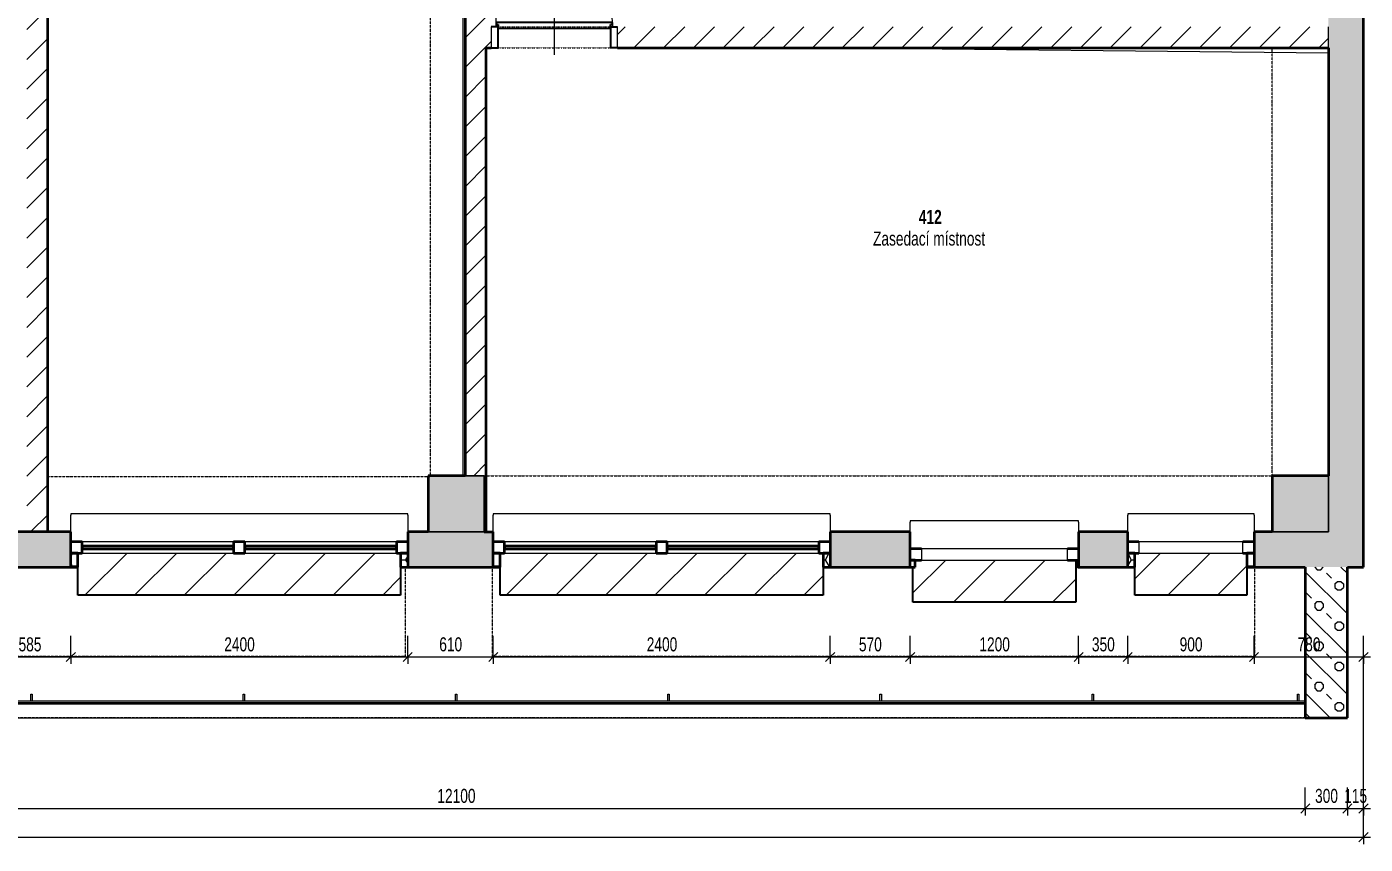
# Model space of a CAD drawing. Header units: millimetres. Extents: x 46521 to 257780, y -45352 to 20466.
# Drawn here: x 86866 to 96402, y -30944 to -25119 of the extents above; entities that cross this region are included whole.
import ezdxf

# ---------------------------------------------------------------- set-up
doc = ezdxf.new("R2010")
doc.units = ezdxf.units.MM
doc.linetypes.add('Dash dot dot', pattern=[5, 2, -1, 0, -1, 0, -1])
doc.linetypes.add('Čerchovaná se dvěma tečkami', pattern=[2.59, 1, -0.53, 0, -0.53, 0, -0.53])
for name, color, linetype, lineweight in [('A-ANNO-DIMS', 211, 'Continuous', 9), ('A-ANNO-DIMS-50', 211, 'Continuous', 9), ('A-AREA-IDEN', 2, 'Continuous', 9), ('A-DETL', 90, 'Continuous', 13), ('A-DOOR', 31, 'Continuous', 13), ('A-DOOR-FRAM', 31, 'Continuous', 25), ('A-FLOR', 192, 'Continuous', 13), ('A-FLOR-HRAL', 11, 'Continuous', 13), ('A-GENM', 13, 'Continuous', 13), ('A-GLAZ', 151, 'Continuous', 13), ('A-WALL', 113, 'Continuous', 13), ('A-WALL-PATT', 111, 'Continuous', 35), ('Q-SPCQ', 91, 'Continuous', 13), ('S-COLS', 52, 'Continuous', 13)]:
    doc.layers.add(name, color=color, linetype=linetype, lineweight=lineweight)
doc.styles.add('Arial_2', font='arial.ttf', dxfattribs={"width": 0.7, "height": 100})
doc.styles.add('Arial_B', font='arialbd.ttf', dxfattribs={"width": 0.7, "height": 100})
doc.dimstyles.new('Vnitřní_-_průhledné', dxfattribs={"dimscale": 304.8, "dimtxt": 102.02594, "dimasz": 0.213255, "dimexe": 0.164042, "dimexo": 0.0625, "dimgap": 0.032808, "dimtad": 1, "dimdec": 0, "dimrnd": 5, "dimzin": 0, "dimdsep": 46, "dimtxsty": 'Arial_2', "dimblk1": 'OBLIQUE', "dimblk2": 'OBLIQUE', "dimsah": 1, "dimcen": 0.09, "dimdle": 0.164042, "dimazin": 0, "dimtfac": 1, "dimtdec": 4, "dimtix": 1, "dimtmove": 0, "dimatfit": 3, "dimfxl": 0.492126, "dimfxlon": 1, "dimtvp": 1, "dimtolj": 1, "dimtzin": 0, "dimarcsym": 2})
pattern_1 = [(45, (0, 0), (-106.06602, 106.06602), [])]

# ---------------------------------------------------------------- blocks, each defined once
blk = doc.blocks.new('Zábradlí - 50x10mm-980415-2NP_DEMOLICE B')
at = {"layer": 'A-FLOR-HRAL', "color": 41}
for p, q in [((25, 5), (-25, 5)), ((-25, 5), (-25, -5)), ((-25, -5), (25, -5))]:
    blk.add_line(p, q, dxfattribs=at)
blk = doc.blocks.new('Zábradlí - 50x10mm-980461-2NP_DEMOLICE B')
at = {"layer": 'A-FLOR-HRAL', "color": 41}
for p, q in [((25, 5), (-25, 5)), ((-25, 5), (-25, -5)), ((-25, -5), (25, -5))]:
    blk.add_line(p, q, dxfattribs=at)
blk = doc.blocks.new('Zábradlí - Zábradlí-1110734-2NP_DEMOLICE B')
at = {"layer": 'A-FLOR-HRAL', "color": 41}
for p, q in [((95974.6, -29924.5), (83874.6, -29924.5)), ((83874.6, -29934.5), (95974.6, -29934.5)), ((83874.6, -29944.5), (95974.6, -29944.5))]:
    blk.add_line(p, q, dxfattribs=at)
at = {"extrusion": (0, 0, -1), "zscale": -1, "rotation": 269.9999999999998}
for name, p in [('Zábradlí - 50x10mm-980461-2NP_DEMOLICE B', (-86899.6, -29899.5)), ('Zábradlí - 50x10mm-980461-2NP_DEMOLICE B', (-88412.1, -29899.5)), ('Zábradlí - 50x10mm-980461-2NP_DEMOLICE B', (-89924.6, -29899.5)), ('Zábradlí - 50x10mm-980461-2NP_DEMOLICE B', (-91437.1, -29899.5)), ('Zábradlí - 50x10mm-980461-2NP_DEMOLICE B', (-92949.6, -29899.5)), ('Zábradlí - 50x10mm-980461-2NP_DEMOLICE B', (-94462.1, -29899.5)), ('Zábradlí - 50x10mm-980415-2NP_DEMOLICE B', (-95924.6, -29899.5))]:
    blk.add_blockref(name, p, dxfattribs=at)
blk = doc.blocks.new('OKNO_2k_nadsvetlik - OKNO_2k_nadsvetlik 2400 x 1850-1972466-2NP_DEMOLICE B')
at = {"layer": 'A-GLAZ'}
h = blk.add_hatch(dxfattribs=at)
h.set_pattern_fill('FP_50', color=256, style=0, pattern_type=2)
h.set_pattern_definition([(180, (88379.626, -28844.283), (-75, -43.3), [50, -100]), (240, (88329.626, -28844.283), (-0.0011, -86.601905), [50, -100]), (120, (88329.626, -28844.283), (-74.9989, 43.301905), [50, -100])])
h.paths.add_polyline_path([(-1200, 126), (-1200, 25), (-1150, 25), (-1150, 126)])
h.paths.add_polyline_path([(1150, 126), (1150, 25), (1200, 25), (1200, 126)])
at = {"layer": 'A-GLAZ', "lineweight": 35}
for p, q in [((-1150, 126), (-1200, 126)), ((-1200, 126), (-1200, 125)), ((-1150, 25), (-1150, 126)), ((1150, 126), (1150, 25)), ((1200, 126), (1150, 126)), ((1200, 125), (1200, 126)), ((-1200, 25), (-1150, 25)), ((-1120, 25), (-1200, 25)), ((-1120, -55), (-1120, 25)), ((40, 25), (-40, 25)), ((-40, 25), (-40, -55)), ((40, -55), (40, 25)), ((1200, 25), (1120, 25)), ((1120, 25), (1120, -55)), ((1150, 25), (1200, 25)), ((-1200, -55), (-1120, -55)), ((-40, -5), (-1120, -5)), ((-1120, -5), (-1120, -25)), ((-1120, -25), (-40, -25)), ((-40, -25), (-40, -5)), ((-40, -55), (40, -55)), ((1120, -5), (40, -5)), ((40, -5), (40, -25)), ((40, -25), (1120, -25)), ((1120, -25), (1120, -5)), ((1120, -55), (1200, -55))]:
    blk.add_line(p, q, dxfattribs=at)
at = {"layer": 'A-GLAZ'}
for p, q in [((-40, 25), (-1120, 25)), ((1120, 25), (40, 25)), ((-1120, -55), (-40, -55)), ((40, -55), (1120, -55))]:
    blk.add_line(p, q, dxfattribs=at)
blk = doc.blocks.new('parapet s nosem_vnitní - parapet s nosem_vnitní-1280305-2NP_DEMOLICE B')
at = {"layer": 'A-GENM'}
for p, q in [((-1200, -190), (-1200, -70)), ((1200, -70), (1200, -190)), ((-1200, -190), (-1200, -200)), ((1200, -200), (1200, -190)), ((-1200, -200), (1200, -200))]:
    blk.add_line(p, q, dxfattribs=at)
blk = doc.blocks.new('parapet_ext - parapet_ext-V21-2NP_DEMOLICE B')
at = {"layer": 'Q-SPCQ'}
h = blk.add_hatch(dxfattribs=at)
h.set_pattern_fill('FP_51', color=41, style=0, pattern_type=2)
h.set_pattern_definition([(225, (88379.63, -28869.28), (176.7767, -176.7767), [])])
h.paths.add_polyline_path([(-1150, 300), (-1150, 0), (1150, 0), (1150, 300), (-1120, 300)])
at = {"layer": 'Q-SPCQ', "color": 51, "lineweight": 25}
for p, q in [((-1150, 101), (-1150, 300)), ((-1150, 300), (1150, 300)), ((1150, 300), (1150, 101))]:
    blk.add_line(p, q, dxfattribs=at)
blk = doc.blocks.new('OKNO_2k_nadsvetlik - OKNO_2k_nadsvetlik 2400 x 1850-V22-2NP_DEMOLICE B')
at = {"layer": 'A-GLAZ'}
h = blk.add_hatch(dxfattribs=at)
h.set_pattern_fill('FP_52', color=256, style=0, pattern_type=2)
h.set_pattern_definition([(180, (91389.626, -28844.283), (-75, -43.3), [50, -100]), (240, (91339.626, -28844.283), (-0.0011, -86.601905), [50, -100]), (120, (91339.626, -28844.283), (-74.9989, 43.301905), [50, -100])])
h.paths.add_polyline_path([(-1200, 126), (-1200, 25), (-1150, 25), (-1150, 126)])
h.paths.add_polyline_path([(1150, 126), (1150, 25), (1200, 25), (1200, 126)])
at = {"layer": 'A-GLAZ', "lineweight": 35}
for p, q in [((-1150, 126), (-1200, 126)), ((-1200, 126), (-1200, 125)), ((-1150, 25), (-1150, 126)), ((1150, 126), (1150, 25)), ((1200, 126), (1150, 126)), ((1200, 125), (1200, 126)), ((-1200, 25), (-1150, 25)), ((-1120, 25), (-1200, 25)), ((-1120, -55), (-1120, 25)), ((40, 25), (-40, 25)), ((-40, 25), (-40, -55)), ((40, -55), (40, 25)), ((1200, 25), (1120, 25)), ((1120, 25), (1120, -55)), ((1150, 25), (1200, 25)), ((-1200, -55), (-1120, -55)), ((-40, -5), (-1120, -5)), ((-1120, -5), (-1120, -25)), ((-1120, -25), (-40, -25)), ((-40, -25), (-40, -5)), ((-40, -55), (40, -55)), ((1120, -5), (40, -5)), ((40, -5), (40, -25)), ((40, -25), (1120, -25)), ((1120, -25), (1120, -5)), ((1120, -55), (1200, -55))]:
    blk.add_line(p, q, dxfattribs=at)
at = {"layer": 'A-GLAZ'}
for p, q in [((-40, 25), (-1120, 25)), ((1120, 25), (40, 25)), ((-1120, -55), (-40, -55)), ((40, -55), (1120, -55))]:
    blk.add_line(p, q, dxfattribs=at)
blk = doc.blocks.new('parapet_ext - parapet_ext-V23-2NP_DEMOLICE B')
at = {"layer": 'Q-SPCQ'}
h = blk.add_hatch(dxfattribs=at)
h.set_pattern_fill('FP_53', color=41, style=0, pattern_type=2)
h.set_pattern_definition([(225, (91389.63, -28869.28), (176.7767, -176.7767), [])])
h.paths.add_polyline_path([(-1150, 300), (-1150, 0), (1150, 0), (1150, 300), (-1120, 300)])
at = {"layer": 'Q-SPCQ', "color": 51, "lineweight": 25}
for p, q in [((-1150, 101), (-1150, 300)), ((-1150, 300), (1150, 300)), ((1150, 300), (1150, 101))]:
    blk.add_line(p, q, dxfattribs=at)
blk = doc.blocks.new('OKNO_1k_nadsvetlik - OKNO_1k_nadsvetlik_900 x 2600-1969451-2NP_DEMOLICE B')
at = {"layer": 'A-GLAZ'}
h = blk.add_hatch(dxfattribs=at)
h.set_pattern_fill('FP_54', color=256, style=0, pattern_type=2)
h.set_pattern_definition([(180, (95159.626, -28844.283), (-75, -43.3), [50, -100]), (240, (95109.626, -28844.283), (-0.0011, -86.601905), [50, -100]), (120, (95109.626, -28844.283), (-74.9989, 43.301905), [50, -100])])
h.paths.add_polyline_path([(-450, 126), (-450, 25), (-400, 25), (-400, 126)])
h.paths.add_polyline_path([(450, 126), (400, 126), (400, 25), (450, 25), (450, 125)])
at = {"layer": 'A-GLAZ', "lineweight": 35}
for p, q in [((-400, 126), (-450, 126)), ((-450, 126), (-450, 125)), ((-400, 25), (-400, 126)), ((400, 126), (400, 25)), ((450, 126), (400, 126)), ((450, 125), (450, 126)), ((-450, 25), (-400, 25)), ((-370, 25), (-450, 25)), ((450, 25), (370, 25)), ((400, 25), (450, 25)), ((-450, -55), (-370, -55)), ((370, -55), (450, -55))]:
    blk.add_line(p, q, dxfattribs=at)
at = {"layer": 'A-GLAZ'}
for p, q in [((370, 25), (-370, 25)), ((-370, 25), (-370, -55)), ((370, -55), (370, 25)), ((-370, -55), (370, -55))]:
    blk.add_line(p, q, dxfattribs=at)
blk = doc.blocks.new('parapet s nosem_vnitní - parapet s nosem_vnitní-1280301-2NP_DEMOLICE B')
at = {"layer": 'A-GENM'}
for p, q in [((-450, -190), (-450, -70)), ((450, -70), (450, -190)), ((-450, -190), (-450, -200)), ((450, -200), (450, -190)), ((-450, -200), (450, -200))]:
    blk.add_line(p, q, dxfattribs=at)
blk = doc.blocks.new('parapet_ext - parapet_ext-1802001-2NP_DEMOLICE B')
at = {"layer": 'Q-SPCQ'}
h = blk.add_hatch(dxfattribs=at)
h.set_pattern_fill('FP_55', color=41, style=0, pattern_type=2)
h.set_pattern_definition([(225, (95159.63, -28869.28), (176.7767, -176.7767), [])])
h.paths.add_polyline_path([(71.5, 300), (-400, 300), (-400, 0), (400, 0), (400, 300)])
at = {"layer": 'Q-SPCQ', "color": 51, "lineweight": 25}
for p, q in [((-400, 101), (-400, 300)), ((-400, 300), (400, 300)), ((400, 300), (400, 101))]:
    blk.add_line(p, q, dxfattribs=at)
blk = doc.blocks.new('OKNO_1k_nadsvetlik - OKNO_1k_nadsvetlik_1200 x 1850-1969511-2NP_DEMOLICE B')
at = {"layer": 'A-GLAZ'}
h = blk.add_hatch(dxfattribs=at)
h.set_pattern_fill('FP_56', color=256, style=0, pattern_type=2)
h.set_pattern_definition([(180, (93759.626, -28844.283), (-75, -43.3), [50, -100]), (240, (93709.626, -28844.283), (-0.0011, -86.601905), [50, -100]), (120, (93709.626, -28844.283), (-74.9989, 43.301905), [50, -100])])
h.paths.add_polyline_path([(-600, 126), (-600, 75), (-595, 75), (-595, 126)])
h.paths.add_polyline_path([(600, 126), (565, 126), (565, 75), (600, 75), (600, 125)])
at = {"layer": 'A-GLAZ', "lineweight": 35}
for p, q in [((-595, 126), (-600, 126)), ((-600, 126), (-600, 125)), ((-595, 75), (-595, 126)), ((565, 126), (565, 75)), ((600, 126), (565, 126)), ((600, 125), (600, 126)), ((-600, 75), (-595, 75)), ((-520, 75), (-600, 75)), ((600, 75), (520, 75)), ((565, 75), (600, 75)), ((-600, -5), (-520, -5)), ((520, -5), (600, -5))]:
    blk.add_line(p, q, dxfattribs=at)
at = {"layer": 'A-GLAZ'}
for p, q in [((-580, 126), (-595, 126)), ((520, 75), (-520, 75)), ((-520, 75), (-520, -5)), ((520, -5), (520, 75)), ((-520, -5), (520, -5))]:
    blk.add_line(p, q, dxfattribs=at)
blk = doc.blocks.new('parapet s nosem_vnitní - parapet s nosem_vnitní-1280356-2NP_DEMOLICE B')
at = {"layer": 'A-GENM'}
for p, q in [((-600, -190), (-600, -120)), ((-600, -190), (-600, -200)), ((600, -120), (600, -190)), ((600, -200), (600, -190)), ((-600, -200), (600, -200))]:
    blk.add_line(p, q, dxfattribs=at)
blk = doc.blocks.new('parapet_ext - parapet_ext-1802177-2NP_DEMOLICE B')
at = {"layer": 'Q-SPCQ'}
h = blk.add_hatch(dxfattribs=at)
h.set_pattern_fill('FP_57', color=41, style=0, pattern_type=2)
h.set_pattern_definition([(225, (93759.63, -28919.28), (176.7767, -176.7767), [])])
h.paths.add_polyline_path([(565, 300), (-580, 300), (-580, 0), (565, 0), (565, 51), (580, 51), (580, 300)])
at = {"layer": 'Q-SPCQ', "color": 51, "lineweight": 25}
for p, q in [((-580, 0), (-580, 300)), ((-580, 300), (580, 300)), ((580, 300), (580, 51))]:
    blk.add_line(p, q, dxfattribs=at)
blk = doc.blocks.new('DVERE_1k_oblozka - DD03_01_800x1970_koupelna-1549508-2NP_DEMOLICE B')
at = {"layer": 'A-DOOR'}
for p, q in [((0, -127.9), (0, 972.1)), ((-415, 72.1), (-415, 932.1)), ((305, 102.1), (-305, 102.1)), ((415, 102.1), (415, 72.1)), ((-400, 72.1), (-450, 72.1)), ((-450, 72.1), (-450, -77.9)), ((-400, -77.9), (-400, 72.1)), ((450, 72.1), (400, 72.1)), ((400, 72.1), (400, -77.9)), ((450, -77.9), (450, 72.1)), ((-450, -77.9), (-400, -77.9)), ((400, -77.9), (450, -77.9))]:
    blk.add_line(p, q, dxfattribs=at)
at = {"layer": 'A-DOOR', "lineweight": 25}
for p, q in [((415, 102.1), (-415, 102.1)), ((-415, 102.1), (-415, 87.1)), ((415, 87.1), (415, 102.1)), ((-415, 87.1), (-400, 87.1)), ((-400, 87.1), (-400, 72.1)), ((-400, 62.1), (400, 62.1)), ((400, 72.1), (400, 87.1)), ((400, 87.1), (415, 87.1))]:
    blk.add_line(p, q, dxfattribs=at)
at = {"layer": 'A-DOOR', "linetype": 'Čerchovaná se dvěma tečkami'}
for p, q in [((-400, 72.1), (400, 72.1)), ((-400, -77.9), (400, -77.9))]:
    blk.add_line(p, q, dxfattribs=at)
at = {"layer": 'A-DOOR'}
blk.add_arc((-415, 102.1), 830, 360, 90, dxfattribs=at)
at = {"layer": 'A-DOOR-FRAM'}
for p, q in [((-400, 72.1), (-450, 72.1)), ((-400, -77.9), (-400, 72.1)), ((400, 72.1), (400, -77.9)), ((400, 72.1), (450, 72.1)), ((-450, -77.9), (-400, -77.9)), ((450, -77.9), (400, -77.9))]:
    blk.add_line(p, q, dxfattribs=at)
blk = doc.blocks.new('DIMBLOCK44-2NP_DEMOLICE B')
at = {"layer": 'A-ANNO-DIMS-50'}
for p, q in [((86594.6, -29609.8), (86594.6, -29459.8)), ((87179.6, -29609.8), (87179.6, -29459.8)), ((86594.6, -29609.8), (87179.6, -29609.8)), ((86594.6, -29609.8), (86594.6, -29659.8)), ((87179.6, -29609.8), (87179.6, -29659.8))]:
    blk.add_line(p, q, dxfattribs=at)
at = {"layer": 'A-ANNO-DIMS-50', "lineweight": 18}
for p, q in [((86594.6, -29609.8), (86562.1, -29642.3)), ((86594.6, -29609.8), (86627.1, -29577.3)), ((87179.6, -29609.8), (87147.1, -29642.3)), ((87179.6, -29609.8), (87212.1, -29577.3))]:
    blk.add_line(p, q, dxfattribs=at)
at = {"layer": 'A-ANNO-DIMS-50', "color": 0, "insert": (86807.1, -29469.9), "char_height": 100, "width": 192.123, "attachment_point": 1, "line_spacing_factor": 0.941778, "style": 'Arial_2'}
blk.add_mtext('585', dxfattribs=at)
blk = doc.blocks.new('_Oblique')
at = {"color": 0, "linetype": 'ByBlock', "lineweight": -2}
blk.add_line((-0.5, -0.5), (0.5, 0.5), dxfattribs=at)
blk = doc.blocks.new('DIMBLOCK45-2NP_DEMOLICE B')
at = {"layer": 'A-ANNO-DIMS-50'}
for p, q in [((87179.6, -29609.8), (87179.6, -29459.8)), ((89579.6, -29609.8), (89579.6, -29459.8)), ((87179.6, -29609.8), (89579.6, -29609.8)), ((87179.6, -29609.8), (87179.6, -29659.8)), ((89579.6, -29609.8), (89579.6, -29659.8))]:
    blk.add_line(p, q, dxfattribs=at)
at = {"layer": 'A-ANNO-DIMS-50', "lineweight": 18}
for p, q in [((87179.6, -29609.8), (87147.1, -29642.3)), ((87179.6, -29609.8), (87212.1, -29577.3)), ((89579.6, -29609.8), (89547.1, -29642.3)), ((89579.6, -29609.8), (89612.1, -29577.3))]:
    blk.add_line(p, q, dxfattribs=at)
at = {"layer": 'A-ANNO-DIMS-50', "color": 0, "insert": (88272.9, -29469.9), "char_height": 100, "width": 256.164, "attachment_point": 1, "line_spacing_factor": 0.941778, "style": 'Arial_2'}
blk.add_mtext('2400', dxfattribs=at)
blk = doc.blocks.new('DIMBLOCK46-2NP_DEMOLICE B')
at = {"layer": 'A-ANNO-DIMS-50'}
for p, q in [((89579.6, -29609.8), (89579.6, -29459.8)), ((90189.6, -29609.8), (90189.6, -29459.8)), ((89579.6, -29609.8), (90189.6, -29609.8)), ((89579.6, -29609.8), (89579.6, -29659.8)), ((90189.6, -29609.8), (90189.6, -29659.8))]:
    blk.add_line(p, q, dxfattribs=at)
at = {"layer": 'A-ANNO-DIMS-50', "lineweight": 18}
for p, q in [((89579.6, -29609.8), (89547.1, -29642.3)), ((89579.6, -29609.8), (89612.1, -29577.3)), ((90189.6, -29609.8), (90157.1, -29642.3)), ((90189.6, -29609.8), (90222.1, -29577.3))]:
    blk.add_line(p, q, dxfattribs=at)
at = {"layer": 'A-ANNO-DIMS-50', "color": 0, "insert": (89804.6, -29469.9), "char_height": 100, "width": 192.123, "attachment_point": 1, "line_spacing_factor": 0.941778, "style": 'Arial_2'}
blk.add_mtext('610', dxfattribs=at)
blk = doc.blocks.new('DIMBLOCK47-2NP_DEMOLICE B')
at = {"layer": 'A-ANNO-DIMS-50'}
for p, q in [((90189.6, -29609.8), (90189.6, -29459.8)), ((92589.6, -29609.8), (92589.6, -29459.8)), ((90189.6, -29609.8), (92589.6, -29609.8)), ((90189.6, -29609.8), (90189.6, -29659.8)), ((92589.6, -29609.8), (92589.6, -29659.8))]:
    blk.add_line(p, q, dxfattribs=at)
at = {"layer": 'A-ANNO-DIMS-50', "lineweight": 18}
for p, q in [((90189.6, -29609.8), (90157.1, -29642.3)), ((90189.6, -29609.8), (90222.1, -29577.3)), ((92589.6, -29609.8), (92557.1, -29642.3)), ((92589.6, -29609.8), (92622.1, -29577.3))]:
    blk.add_line(p, q, dxfattribs=at)
at = {"layer": 'A-ANNO-DIMS-50', "color": 0, "insert": (91282.9, -29469.9), "char_height": 100, "width": 256.164, "attachment_point": 1, "line_spacing_factor": 0.941778, "style": 'Arial_2'}
blk.add_mtext('2400', dxfattribs=at)
blk = doc.blocks.new('DIMBLOCK48-2NP_DEMOLICE B')
at = {"layer": 'A-ANNO-DIMS-50'}
for p, q in [((92589.6, -29609.8), (92589.6, -29459.8)), ((93159.6, -29609.8), (93159.6, -29459.8)), ((92589.6, -29609.8), (93159.6, -29609.8)), ((92589.6, -29609.8), (92589.6, -29659.8)), ((93159.6, -29609.8), (93159.6, -29659.8))]:
    blk.add_line(p, q, dxfattribs=at)
at = {"layer": 'A-ANNO-DIMS-50', "lineweight": 18}
for p, q in [((92589.6, -29609.8), (92557.1, -29642.3)), ((92589.6, -29609.8), (92622.1, -29577.3)), ((93159.6, -29609.8), (93127.1, -29642.3)), ((93159.6, -29609.8), (93192.1, -29577.3))]:
    blk.add_line(p, q, dxfattribs=at)
at = {"layer": 'A-ANNO-DIMS-50', "color": 0, "insert": (92794.6, -29469.9), "char_height": 100, "width": 192.123, "attachment_point": 1, "line_spacing_factor": 0.941778, "style": 'Arial_2'}
blk.add_mtext('570', dxfattribs=at)
blk = doc.blocks.new('DIMBLOCK49-2NP_DEMOLICE B')
at = {"layer": 'A-ANNO-DIMS-50'}
for p, q in [((93159.6, -29609.8), (93159.6, -29459.8)), ((94359.6, -29609.8), (94359.6, -29459.8)), ((93159.6, -29609.8), (94359.6, -29609.8)), ((93159.6, -29609.8), (93159.6, -29659.8)), ((94359.6, -29609.8), (94359.6, -29659.8))]:
    blk.add_line(p, q, dxfattribs=at)
at = {"layer": 'A-ANNO-DIMS-50', "lineweight": 18}
for p, q in [((93159.6, -29609.8), (93127.1, -29642.3)), ((93159.6, -29609.8), (93192.1, -29577.3)), ((94359.6, -29609.8), (94327.1, -29642.3)), ((94359.6, -29609.8), (94392.1, -29577.3))]:
    blk.add_line(p, q, dxfattribs=at)
at = {"layer": 'A-ANNO-DIMS-50', "color": 0, "insert": (93652.9, -29469.9), "char_height": 100, "width": 256.164, "attachment_point": 1, "line_spacing_factor": 0.941778, "style": 'Arial_2'}
blk.add_mtext('1200', dxfattribs=at)
blk = doc.blocks.new('DIMBLOCK50-2NP_DEMOLICE B')
at = {"layer": 'A-ANNO-DIMS-50'}
for p, q in [((94359.6, -29609.8), (94359.6, -29459.8)), ((94709.6, -29609.8), (94709.6, -29459.8)), ((94359.6, -29609.8), (94709.6, -29609.8)), ((94359.6, -29609.8), (94359.6, -29659.8)), ((94709.6, -29609.8), (94709.6, -29659.8))]:
    blk.add_line(p, q, dxfattribs=at)
at = {"layer": 'A-ANNO-DIMS-50', "lineweight": 18}
for p, q in [((94359.6, -29609.8), (94327.1, -29642.3)), ((94359.6, -29609.8), (94392.1, -29577.3)), ((94709.6, -29609.8), (94677.1, -29642.3)), ((94709.6, -29609.8), (94742.1, -29577.3))]:
    blk.add_line(p, q, dxfattribs=at)
at = {"layer": 'A-ANNO-DIMS-50', "color": 0, "insert": (94454.6, -29469.9), "char_height": 100, "width": 192.123, "attachment_point": 1, "line_spacing_factor": 0.941778, "style": 'Arial_2'}
blk.add_mtext('350', dxfattribs=at)
blk = doc.blocks.new('DIMBLOCK51-2NP_DEMOLICE B')
at = {"layer": 'A-ANNO-DIMS-50'}
for p, q in [((94709.6, -29609.8), (94709.6, -29459.8)), ((95609.6, -29609.8), (95609.6, -29459.8)), ((94709.6, -29609.8), (95609.6, -29609.8)), ((94709.6, -29609.8), (94709.6, -29659.8)), ((95609.6, -29609.8), (95609.6, -29659.8))]:
    blk.add_line(p, q, dxfattribs=at)
at = {"layer": 'A-ANNO-DIMS-50', "lineweight": 18}
for p, q in [((94709.6, -29609.8), (94677.1, -29642.3)), ((94709.6, -29609.8), (94742.1, -29577.3)), ((95609.6, -29609.8), (95577.1, -29642.3)), ((95609.6, -29609.8), (95642.1, -29577.3))]:
    blk.add_line(p, q, dxfattribs=at)
at = {"layer": 'A-ANNO-DIMS-50', "color": 0, "insert": (95079.6, -29469.9), "char_height": 100, "width": 192.123, "attachment_point": 1, "line_spacing_factor": 0.941778, "style": 'Arial_2'}
blk.add_mtext('900', dxfattribs=at)
blk = doc.blocks.new('DIMBLOCK52-2NP_DEMOLICE B')
at = {"layer": 'A-ANNO-DIMS-50'}
for p, q in [((95609.6, -29609.8), (95609.6, -29459.8)), ((96389.6, -29609.8), (96389.6, -29459.8)), ((95609.6, -29609.8), (96439.6, -29609.8)), ((95609.6, -29609.8), (95609.6, -29659.8)), ((96389.6, -29609.8), (96389.6, -29659.8))]:
    blk.add_line(p, q, dxfattribs=at)
at = {"layer": 'A-ANNO-DIMS-50', "lineweight": 18}
for p, q in [((95609.6, -29609.8), (95577.1, -29642.3)), ((95609.6, -29609.8), (95642.1, -29577.3)), ((96389.6, -29609.8), (96357.1, -29642.3)), ((96389.6, -29609.8), (96422.1, -29577.3))]:
    blk.add_line(p, q, dxfattribs=at)
at = {"layer": 'A-ANNO-DIMS-50', "color": 0, "insert": (95919.6, -29469.9), "char_height": 100, "width": 192.123, "attachment_point": 1, "line_spacing_factor": 0.941778, "style": 'Arial_2'}
blk.add_mtext('780', dxfattribs=at)
blk = doc.blocks.new('DIMBLOCK88-2NP_DEMOLICE B')
at = {"layer": 'A-ANNO-DIMS-50'}
for p, q in [((83874.6, -30689.6), (83874.6, -30539.6)), ((95974.6, -30689.6), (95974.6, -30539.6)), ((83874.6, -30689.6), (95974.6, -30689.6)), ((83874.6, -30689.6), (83874.6, -30739.6)), ((95974.6, -30689.6), (95974.6, -30739.6))]:
    blk.add_line(p, q, dxfattribs=at)
at = {"layer": 'A-ANNO-DIMS-50', "lineweight": 18}
for p, q in [((83874.6, -30689.6), (83842.1, -30722.1)), ((83874.6, -30689.6), (83907.1, -30657.1)), ((95974.6, -30689.6), (95942.1, -30722.1)), ((95974.6, -30689.6), (96007.1, -30657.1))]:
    blk.add_line(p, q, dxfattribs=at)
at = {"layer": 'A-ANNO-DIMS-50', "color": 0, "insert": (89791.2, -30549.7), "char_height": 100, "width": 320.204, "attachment_point": 1, "line_spacing_factor": 0.941778, "style": 'Arial_2'}
blk.add_mtext('12100', dxfattribs=at)
blk = doc.blocks.new('DIMBLOCK89-2NP_DEMOLICE B')
at = {"layer": 'A-ANNO-DIMS-50'}
for p, q in [((95974.6, -30689.6), (95974.6, -30539.6)), ((96274.6, -30689.6), (96274.6, -30539.6)), ((95974.6, -30689.6), (96274.6, -30689.6)), ((95974.6, -30689.6), (95974.6, -30739.6)), ((96274.6, -30689.6), (96274.6, -30739.6))]:
    blk.add_line(p, q, dxfattribs=at)
at = {"layer": 'A-ANNO-DIMS-50', "lineweight": 18}
for p, q in [((95974.6, -30689.6), (95942.1, -30722.1)), ((95974.6, -30689.6), (96007.1, -30657.1)), ((96274.6, -30689.6), (96242.1, -30722.1)), ((96274.6, -30689.6), (96307.1, -30657.1))]:
    blk.add_line(p, q, dxfattribs=at)
at = {"layer": 'A-ANNO-DIMS-50', "color": 0, "insert": (96044.6, -30549.7), "char_height": 100, "width": 192.123, "attachment_point": 1, "line_spacing_factor": 0.941778, "style": 'Arial_2'}
blk.add_mtext('300', dxfattribs=at)
blk = doc.blocks.new('DIMBLOCK90-2NP_DEMOLICE B')
at = {"layer": 'A-ANNO-DIMS-50'}
for p, q in [((96389.6, -30689.6), (96389.6, -29557.5)), ((96274.6, -30689.6), (96274.6, -30539.6)), ((96274.6, -30689.6), (96439.6, -30689.6)), ((96274.6, -30689.6), (96274.6, -30739.6)), ((96389.6, -30689.6), (96389.6, -30739.6))]:
    blk.add_line(p, q, dxfattribs=at)
at = {"layer": 'A-ANNO-DIMS-50', "lineweight": 18}
for p, q in [((96274.6, -30689.6), (96242.1, -30722.1)), ((96274.6, -30689.6), (96307.1, -30657.1)), ((96389.6, -30689.6), (96357.1, -30722.1)), ((96389.6, -30689.6), (96422.1, -30657.1))]:
    blk.add_line(p, q, dxfattribs=at)
at = {"layer": 'A-ANNO-DIMS-50', "color": 0, "insert": (96252.1, -30549.7), "char_height": 100, "width": 192.123, "attachment_point": 1, "line_spacing_factor": 0.941778, "style": 'Arial_2'}
blk.add_mtext('115', dxfattribs=at)
blk = doc.blocks.new('DIMBLOCK98-2NP_DEMOLICE B')
at = {"layer": 'A-ANNO-DIMS-50'}
for p, q in [((53491.4, -30894.3), (53491.4, -30369.6)), ((96389.6, -30894.3), (96389.6, -30672.2)), ((53441.4, -30894.3), (96439.6, -30894.3)), ((53491.4, -30894.3), (53491.4, -30944.3)), ((96389.6, -30894.3), (96389.6, -30944.3))]:
    blk.add_line(p, q, dxfattribs=at)
at = {"layer": 'A-ANNO-DIMS-50', "lineweight": 18}
for p, q in [((53491.4, -30894.3), (53458.9, -30926.8)), ((53491.4, -30894.3), (53523.9, -30861.8)), ((96389.6, -30894.3), (96357.1, -30926.8)), ((96389.6, -30894.3), (96422.1, -30861.8))]:
    blk.add_line(p, q, dxfattribs=at)
at = {"layer": 'A-ANNO-DIMS-50', "color": 0, "insert": (74807.1, -30754.5), "char_height": 100, "width": 320.204, "attachment_point": 1, "line_spacing_factor": 0.941778, "style": 'Arial_2'}
blk.add_mtext('42900', dxfattribs=at)

msp = doc.modelspace()

# ---------------------------------------------------------------- hatches: boundary and pattern name
at = {"layer": 'A-WALL-PATT', "lineweight": 13}
h = msp.add_hatch(dxfattribs=at)
h.set_pattern_fill('FP_43', color=256, angle=45, style=0, pattern_type=2)
h.set_pattern_definition([(315, (96139.63, -23175.66), (143.684, 143.684), []), (270, (96206.93, -23404.6), (143.684, -143.684), [25.4, -261.968]), (315, (96206.93, -23430), (143.684, 143.684), [25.4, -177.8]), (9e-14, (96224.89, -23447.96), (143.684, 143.684), [25.4, -261.968]), (45, (96250.29, -23447.96), (-143.684, 143.684), [25.4, -177.8]), (270, (96268.25, -23404.6), (143.684, -143.684), [25.4, -261.968]), (315, (96250.29, -23386.64), (143.684, 143.684), [25.4, -177.8]), (9e-14, (96224.89, -23386.64), (143.684, 143.684), [25.4, -261.968]), (45, (96206.93, -23404.6), (-143.684, 143.684), [25.4, -177.8]), (315, (96291.47, -23471.18), (143.684, 143.684), [50.8, -152.4])])
h.paths.add_polyline_path([(96139.6, -28969.3), (96389.6, -28969.3), (96389.6, -24364.3), (96139.6, -24364.3), (96139.6, -28719.3)])
h.paths.add_polyline_path([(96389.6, -22864.3), (96389.6, -17238.3), (96139.6, -17238.3), (96139.6, -22864.3)])
h = msp.add_hatch(dxfattribs=at)
h.set_pattern_fill('FP_10', color=256, style=0, pattern_type=2)
h.set_pattern_definition(pattern_1)
h.paths.add_polyline_path([(87015.8, -28719.3), (87015.8, -22429.3), (86865.8, -22429.3), (86865.8, -28719.3)])
h = msp.add_hatch(dxfattribs=at)
h.set_pattern_fill('FP_10', color=256, style=0, pattern_type=2)
h.set_pattern_definition(pattern_1)
h.paths.add_polyline_path([(90124.6, -28719.3), (90139.6, -28719.3), (90139.6, -22689.3), (89989.6, -22689.3), (89989.6, -28319.3), (90124.6, -28319.3)])
h = msp.add_hatch(dxfattribs=at)
h.set_pattern_fill('FP_10', color=256, style=0, pattern_type=2)
h.set_pattern_definition(pattern_1)
h.paths.add_polyline_path([(96139.6, -25269.3), (96139.6, -25119.3), (91074.6, -25119.3), (91074.6, -25269.3), (91307.6, -25269.3)])
h.paths.add_polyline_path([(90139.6, -25269.3), (90174.6, -25269.3), (90174.6, -25119.3), (90139.6, -25119.3)])
h = msp.add_hatch(dxfattribs=at)
h.set_pattern_fill('FP_41', color=256, angle=-315, style=0, pattern_type=2)
h.set_pattern_definition([(225, (86842.78, -28719.28), (143.684, -143.684), []), (180, (86613.84, -28786.59), (-143.684, -143.684), [25.4, -261.968]), (225, (86588.43, -28786.59), (143.684, -143.684), [25.4, -177.8]), (270, (86570.47, -28804.55), (143.684, -143.684), [25.4, -261.968]), (315, (86570.48, -28829.95), (143.684, 143.684), [25.4, -177.8]), (180, (86613.83, -28847.91), (-143.684, -143.684), [25.4, -261.968]), (225, (86631.8, -28829.95), (143.684, -143.684), [25.4, -177.8]), (270, (86631.8, -28804.55), (143.684, -143.684), [25.4, -261.968]), (315, (86613.84, -28786.59), (143.684, 143.684), [25.4, -177.8]), (225, (86547.25, -28871.13), (143.684, -143.684), [50.8, -152.4])])
h.paths.add_polyline_path([(96139.6, -28969.3), (96139.6, -28719.3), (95609.6, -28719.3), (95609.6, -28969.3), (95974.6, -28969.3)])
h.paths.add_polyline_path([(94709.6, -28969.3), (94709.6, -28719.3), (94359.6, -28719.3), (94359.6, -28969.3)])
h.paths.add_polyline_path([(93159.6, -28969.3), (93159.6, -28719.3), (92589.6, -28719.3), (92589.6, -28969.3), (92819.8, -28969.3)])
h.paths.add_polyline_path([(90189.6, -28969.3), (90189.6, -28719.3), (89579.6, -28719.3), (89579.6, -28969.3), (90124.6, -28969.3)])
h.paths.add_polyline_path([(87179.6, -28969.3), (87179.6, -28719.3), (86594.6, -28719.3), (86594.6, -28969.3), (86771.1, -28969.3)])
h.paths.add_polyline_path([(84124.6, -28969.3), (84194.6, -28969.3), (84194.6, -28719.3), (83599.6, -28719.3), (83599.6, -28969.3), (83874.6, -28969.3)])
h.paths.add_polyline_path([(79399.6, -28969.3), (79999.6, -28969.3), (79999.6, -28719.3), (79399.6, -28719.3)])
h.paths.add_polyline_path([(78089.6, -28969.3), (78199.6, -28969.3), (78199.6, -28719.3), (77689.6, -28719.3), (77689.6, -28969.3)])
h = msp.add_hatch(dxfattribs=at)
h.set_pattern_fill('FP_3', color=256, angle=45, style=0, pattern_type=2)
h.set_pattern_definition([(315, (95974.63, -29578.62), (143.684, 143.684), []), (270, (96041.93, -29807.57), (143.684, -143.684), [25.4, -261.968]), (315, (96041.93, -29832.97), (143.684, 143.684), [25.4, -177.8]), (360, (96059.89, -29850.93), (143.684, 143.684), [25.4, -261.968]), (45, (96085.29, -29850.93), (-143.684, 143.684), [25.4, -177.8]), (270, (96103.25, -29807.57), (143.684, -143.684), [25.4, -261.968]), (315, (96085.29, -29789.61), (143.684, 143.684), [25.4, -177.8]), (360, (96059.89, -29789.61), (143.684, 143.684), [25.4, -261.968]), (45, (96041.93, -29807.57), (-143.684, 143.684), [25.4, -177.8]), (315, (96126.47, -29874.15), (143.684, 143.684), [50.8, -152.4])])
h.paths.add_polyline_path([(96139.6, -30044.3), (96274.6, -30044.3), (96274.6, -28969.3), (95974.6, -28969.3), (95974.6, -30044.3)])
at = {"layer": 'S-COLS'}
for points in [[(89724.6, -28719.3), (90124.6, -28719.3), (90124.6, -28319.3), (89724.6, -28319.3)], [(95739.6, -28719.3), (96139.6, -28719.3), (96139.6, -28319.3), (95739.6, -28319.3)]]:
    msp.add_hatch(color=9, dxfattribs=at).paths.add_polyline_path(points)

# ---------------------------------------------------------------- linework, layer by layer
at = {"layer": 'A-DETL', "linetype": 'Dash dot dot'}
for p, q in [((89739.6, -22689.3), (89739.6, -28324.3)), ((95739.6, -28319.3), (95739.6, -25269.3)), ((90124.6, -28319.3), (95739.6, -28319.3)), ((87015.8, -28324.3), (89739.6, -28324.3)), ((89564.6, -29604.3), (89564.6, -28969.3)), ((90184.6, -29604.3), (90184.6, -28969.3)), ((95614.6, -29604.3), (95614.6, -28970.3)), ((84194.6, -29604.3), (89564.6, -29604.3)), ((90184.6, -29604.3), (95614.6, -29604.3)), ((95974.6, -30044.3), (83874.6, -30044.3))]:
    msp.add_line(p, q, dxfattribs=at)
at = {"layer": 'A-FLOR'}
msp.add_line((83874.6, -30044.3), (95974.6, -30044.3), dxfattribs=at)
at = {"layer": 'A-WALL', "lineweight": 35}
for p, q in [((87015.8, -28719.3), (87015.8, -22429.3)), ((89989.6, -22689.3), (89989.6, -28319.3)), ((96389.6, -28969.3), (96389.6, -24364.3)), ((90139.6, -28719.3), (90139.6, -25269.3)), ((90139.6, -25269.3), (90174.6, -25269.3)), ((91074.6, -25269.3), (96139.6, -25269.3)), ((96139.6, -25269.3), (96139.6, -28319.3)), ((87179.6, -28719.3), (86594.6, -28719.3)), ((87179.6, -28969.3), (87179.6, -28719.3)), ((89724.6, -28719.3), (89579.6, -28719.3)), ((89579.6, -28719.3), (89579.6, -28969.3)), ((90124.6, -28719.3), (90189.6, -28719.3)), ((90189.6, -28969.3), (90189.6, -28719.3)), ((93159.6, -28719.3), (92589.6, -28719.3)), ((92589.6, -28719.3), (92589.6, -28969.3)), ((93159.6, -28969.3), (93159.6, -28719.3)), ((94709.6, -28719.3), (94359.6, -28719.3)), ((94359.6, -28719.3), (94359.6, -28969.3)), ((94709.6, -28969.3), (94709.6, -28719.3)), ((95739.6, -28719.3), (95609.6, -28719.3)), ((95609.6, -28719.3), (95609.6, -28969.3)), ((86594.6, -28969.3), (87179.6, -28969.3)), ((89579.6, -28969.3), (90189.6, -28969.3)), ((92589.6, -28969.3), (93159.6, -28969.3)), ((94359.6, -28969.3), (94709.6, -28969.3)), ((95609.6, -28969.3), (95974.6, -28969.3)), ((95974.6, -28969.3), (95974.6, -30044.3)), ((96274.6, -30044.3), (96274.6, -28969.3)), ((96274.6, -28969.3), (96389.6, -28969.3)), ((95974.6, -30044.3), (96274.6, -30044.3))]:
    msp.add_line(p, q, dxfattribs=at)
at = {"layer": 'A-WALL'}
for p, q in [((89974.6, -28319.3), (89974.6, -24281.8)), ((96139.6, -25269.3), (96139.6, -25119.3)), ((96139.6, -25308.2), (92470.5, -25269.3)), ((89989.6, -28319.3), (90124.6, -28319.3)), ((90124.6, -28319.3), (90124.6, -28719.3)), ((96139.6, -28319.3), (96139.6, -28719.3)), ((90124.6, -28719.3), (89724.6, -28719.3)), ((96139.6, -28719.3), (95739.6, -28719.3)), ((96389.6, -28719.3), (96390.4, -28719.3)), ((96390.4, -28969.3), (96390.4, -28719.3)), ((96390.4, -28969.3), (96389.6, -28969.3))]:
    msp.add_line(p, q, dxfattribs=at)
at = {"layer": 'S-COLS', "lineweight": 35}
for p, q in [((89989.6, -28319.3), (89724.6, -28319.3)), ((89724.6, -28319.3), (89724.6, -28719.3)), ((96139.6, -28319.3), (95739.6, -28319.3)), ((95739.6, -28319.3), (95739.6, -28719.3))]:
    msp.add_line(p, q, dxfattribs=at)
at = {"layer": 'S-COLS'}
for p, q in [((90124.6, -28319.3), (89989.6, -28319.3)), ((90124.6, -28719.3), (90124.6, -28319.3)), ((96139.6, -28719.3), (96139.6, -28319.3)), ((89724.6, -28719.3), (90124.6, -28719.3)), ((95739.6, -28719.3), (96139.6, -28719.3))]:
    msp.add_line(p, q, dxfattribs=at)

# ---------------------------------------------------------------- block references
at = {"layer": 'A-DOOR'}
msp.add_blockref('DVERE_1k_oblozka - DD03_01_800x1970_koupelna-1549508-2NP_DEMOLICE B', (90624.6, -25191.4), dxfattribs=at)
at = {"layer": 'A-FLOR-HRAL', "color": 41}
msp.add_blockref('Zábradlí - Zábradlí-1110734-2NP_DEMOLICE B', (0, 0), dxfattribs=at)
at = {"layer": 'A-GENM', "rotation": 180}
for name, p in [('parapet s nosem_vnitní - parapet s nosem_vnitní-1280305-2NP_DEMOLICE B', (88379.6, -28789.3)), ('parapet s nosem_vnitní - parapet s nosem_vnitní-1280305-2NP_DEMOLICE B', (91389.6, -28789.3)), ('parapet s nosem_vnitní - parapet s nosem_vnitní-1280301-2NP_DEMOLICE B', (95159.6, -28789.3)), ('parapet s nosem_vnitní - parapet s nosem_vnitní-1280356-2NP_DEMOLICE B', (93759.6, -28839.3))]:
    msp.add_blockref(name, p, dxfattribs=at)
at = {"layer": 'A-GLAZ', "rotation": 180}
for name, p in [('OKNO_2k_nadsvetlik - OKNO_2k_nadsvetlik 2400 x 1850-1972466-2NP_DEMOLICE B', (88379.6, -28844.3)), ('OKNO_2k_nadsvetlik - OKNO_2k_nadsvetlik 2400 x 1850-V22-2NP_DEMOLICE B', (91389.6, -28844.3)), ('OKNO_1k_nadsvetlik - OKNO_1k_nadsvetlik_900 x 2600-1969451-2NP_DEMOLICE B', (95159.6, -28844.3)), ('OKNO_1k_nadsvetlik - OKNO_1k_nadsvetlik_1200 x 1850-1969511-2NP_DEMOLICE B', (93759.6, -28844.3))]:
    msp.add_blockref(name, p, dxfattribs=at)
at = {"layer": 'Q-SPCQ', "color": 51, "lineweight": 25, "rotation": 180}
for name, p in [('parapet_ext - parapet_ext-V21-2NP_DEMOLICE B', (88379.6, -28869.3)), ('parapet_ext - parapet_ext-V23-2NP_DEMOLICE B', (91389.6, -28869.3)), ('parapet_ext - parapet_ext-1802001-2NP_DEMOLICE B', (95159.6, -28869.3)), ('parapet_ext - parapet_ext-1802177-2NP_DEMOLICE B', (93759.6, -28919.3))]:
    msp.add_blockref(name, p, dxfattribs=at)

# ---------------------------------------------------------------- texts
at = {"layer": 'A-AREA-IDEN', "lineweight": 18, "char_height": 100, "attachment_point": 1}
for s, insert, width, style in [('412', (93221.4, -26424.5), 202.025, 'Arial_B'), ('Zasedací místnost', (92895, -26578.6), 993.291, 'Arial_2')]:
    msp.add_mtext(s, dxfattribs=dict(at, insert=insert, width=width, style=style))

# ---------------------------------------------------------------- dimensions: what is measured, and where the dimension line sits
at = {"layer": 'A-ANNO-DIMS'}
for base, p1, p2, override, picture, middle in [((87179.6, -29609.8), (86594.6, -29459.8), (87179.6, -29459.8), {"dimpost": '<>', "dimfxl": 585}, 'DIMBLOCK44-2NP_DEMOLICE B', (86887.1, -29548.7)), ((89579.6, -29609.8), (87179.6, -29459.8), (89579.6, -29459.8), {"dimpost": '<>', "dimfxl": 2400}, 'DIMBLOCK45-2NP_DEMOLICE B', (88379.6, -29548.7)), ((90189.6, -29609.8), (89579.6, -29459.8), (90189.6, -29459.8), {"dimpost": '<>', "dimfxl": 610}, 'DIMBLOCK46-2NP_DEMOLICE B', (89884.6, -29548.7)), ((92589.6, -29609.8), (90189.6, -29459.8), (92589.6, -29459.8), {"dimpost": '<>', "dimfxl": 2400}, 'DIMBLOCK47-2NP_DEMOLICE B', (91389.6, -29548.7)), ((93159.6, -29609.8), (92589.6, -29459.8), (93159.6, -29459.8), {"dimpost": '<>', "dimfxl": 570}, 'DIMBLOCK48-2NP_DEMOLICE B', (92874.6, -29548.7)), ((94359.6, -29609.8), (93159.6, -29459.8), (94359.6, -29459.8), {"dimpost": '<>', "dimfxl": 1200}, 'DIMBLOCK49-2NP_DEMOLICE B', (93759.6, -29548.7)), ((94709.6, -29609.8), (94359.6, -29459.8), (94709.6, -29459.8), {"dimpost": '<>', "dimfxl": 350}, 'DIMBLOCK50-2NP_DEMOLICE B', (94534.6, -29548.7)), ((95609.6, -29609.8), (94709.6, -29459.8), (95609.6, -29459.8), {"dimpost": '<>', "dimfxl": 900}, 'DIMBLOCK51-2NP_DEMOLICE B', (95159.6, -29548.7)), ((96389.6, -29609.8), (95609.6, -29459.8), (96389.6, -29459.8), {"dimpost": '<>', "dimfxl": 780}, 'DIMBLOCK52-2NP_DEMOLICE B', (95999.6, -29548.7)), ((96389.6, -30689.6), (96274.6, -30539.6), (96389.6, -29557.5), {"dimpost": '<>', "dimfxl": 988.775755}, 'DIMBLOCK90-2NP_DEMOLICE B', (96332.1, -30628.5)), ((96389.6, -30894.3), (53491.4, -30369.6), (96389.6, -30672.2), {"dimpost": '<>', "dimfxl": 42899.315329}, 'DIMBLOCK98-2NP_DEMOLICE B', (74940.5, -30833.2)), ((95974.6, -30689.6), (83874.6, -30539.6), (95974.6, -30539.6), {"dimpost": '<>', "dimfxl": 12100}, 'DIMBLOCK88-2NP_DEMOLICE B', (89924.6, -30628.5)), ((96274.6, -30689.6), (95974.6, -30539.6), (96274.6, -30539.6), {"dimpost": '<>', "dimfxl": 300}, 'DIMBLOCK89-2NP_DEMOLICE B', (96124.6, -30628.5))]:
    dim = msp.add_linear_dim(base=base, p1=p1, p2=p2, dimstyle='Vnitřní_-_průhledné', override=override, dxfattribs=at)
    dim.commit()
    dim.dimension.update_dxf_attribs({"geometry": picture, "text_midpoint": middle})

doc.saveas('drawing.dxf')
